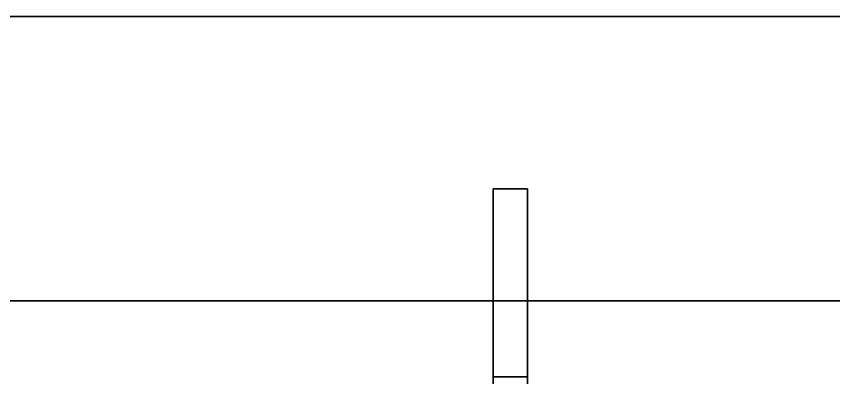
# Model space of a CAD drawing. Extents: x 0 to 2775, y -2341 to 0.
# Drawn here: x 448.7 to 879.4, y -190.5 to 0 of the extents above; entities that cross this region are included whole.
import ezdxf

# ---------------------------------------------------------------- set-up
doc = ezdxf.new("R2010")
doc.units = 0
for name, color, linetype in [('LAYER0', 7, 'CONTINUOUS'), ('LAYER1', 7, 'CONTINUOUS'), ('LAYER378', 7, 'CONTINUOUS'), ('LAYER4', 7, 'CONTINUOUS')]:
    doc.layers.add(name, color=color, linetype=linetype)

msp = doc.modelspace()

# ---------------------------------------------------------------- linework, layer by layer
at = {"layer": 'LAYER0', "invisible_edges": 1}
for points in [[(2775, 0), (18, -2341), (18, 0), (2775, 0)], [(18, -2341), (2775, 0), (2775, -2341), (18, -2341)], [(18, 0, 5), (2775, 0), (18, 0), (18, 0, 5)], [(2775, 0), (18, 0, 5), (2775, 0, 5), (2775, 0)], [(2775, -2341, 5), (18, 0, 5), (18, -2341, 5), (2775, -2341, 5)], [(18, 0, 5), (2775, -2341, 5), (2775, 0, 5), (18, 0, 5)]]:
    msp.add_3dface(points, dxfattribs=at)
at = {"layer": 'LAYER1'}
for points, invisible_edges in [([(168, -150, 5), (18, 0, 5), (2775, 0, 5), (168, -150, 5)], 5), ([(2775, 0, 2664), (2021, 0, 2236), (18, 0, 2664), (2775, 0, 2664)], 3), ([(796, 0, 2236), (18, 0, 2664), (2021, 0, 2236), (796, 0, 2236)], 3), ([(796, 0, 1106), (18, 0, 2664), (796, 0, 2236), (796, 0, 1106)], 3), ([(796, 0, 1106), (18, 0, 5), (18, 0, 2664), (796, 0, 1106)], 5), ([(18, 0, 5), (796, 0, 1106), (2775, 0, 5), (18, 0, 5)], 3), ([(18, 0, 2664), (168, -150, 2664), (2775, 0, 2664), (18, 0, 2664)], 3), ([(168, -150, 5), (2775, 0, 5), (2625, -150, 5), (168, -150, 5)], 3), ([(2775, 0, 2664), (168, -150, 2664), (2625, -150, 2664), (2775, 0, 2664)], 5), ([(2021, 0, 1106), (2775, 0, 5), (796, 0, 1106), (2021, 0, 1106)], 3), ([(168, -150, 2664), (796, -150, 2236), (2625, -150, 2664), (168, -150, 2664)], 3), ([(168, -150, 2664), (796, -150, 1106), (796, -150, 2236), (168, -150, 2664)], 5), ([(1478.01, -150, 265), (168, -150, 5), (1538.01, -150, 265), (1478.01, -150, 265)], 3), ([(796, -150, 1106), (168, -150, 5), (1478.01, -150, 265), (796, -150, 1106)], 7), ([(168, -150, 5), (796, -150, 1106), (168, -150, 2664), (168, -150, 5)], 3), ([(2625, -150, 5), (1538.01, -150, 265), (168, -150, 5), (2625, -150, 5)], 3), ([(796, -150, 1106), (1478.01, -150, 345), (2021, -150, 1106), (796, -150, 1106)], 3), ([(796, -150, 1106), (1478.01, -150, 265), (1478.01, -150, 345), (796, -150, 1106)], 5), ([(2021, -150, 2236), (2625, -150, 2664), (796, -150, 2236), (2021, -150, 2236)], 3)]:
    msp.add_3dface(points, dxfattribs=dict(at, invisible_edges=invisible_edges))
at = {"layer": 'LAYER378', "invisible_edges": 1}
for points in [[(700, -91, 2685), (700, -2191, 2465), (700, -2191, 2685), (700, -91, 2685)], [(700, -2191, 2465), (700, -91, 2685), (700, -91, 2465), (700, -2191, 2465)], [(718, -91, 2465), (700, -2191, 2465), (700, -91, 2465), (718, -91, 2465)], [(700, -2191, 2465), (718, -91, 2465), (718, -2191, 2465), (700, -2191, 2465)], [(700, -91, 2685), (718, -91, 2465), (700, -91, 2465), (700, -91, 2685)], [(718, -91, 2465), (700, -91, 2685), (718, -91, 2685), (718, -91, 2465)], [(718, -2191, 2685), (700, -91, 2685), (700, -2191, 2685), (718, -2191, 2685)], [(700, -91, 2685), (718, -2191, 2685), (718, -91, 2685), (700, -91, 2685)], [(718, -91, 2465), (718, -2191, 2685), (718, -2191, 2465), (718, -91, 2465)], [(718, -2191, 2685), (718, -91, 2465), (718, -91, 2685), (718, -2191, 2685)]]:
    msp.add_3dface(points, dxfattribs=at)
at = {"layer": 'LAYER4', "invisible_edges": 1}
for points in [[(700, -150, 2465), (700, -190, 5), (700, -190, 2465), (700, -150, 2465)], [(700, -190, 5), (700, -150, 2465), (700, -150, 5), (700, -190, 5)], [(718, -150, 5), (700, -190, 5), (700, -150, 5), (718, -150, 5)], [(700, -190, 5), (718, -150, 5), (718, -190, 5), (700, -190, 5)], [(700, -150, 2465), (718, -150, 5), (700, -150, 5), (700, -150, 2465)], [(718, -150, 5), (700, -150, 2465), (718, -150, 2465), (718, -150, 5)], [(718, -190, 2465), (700, -150, 2465), (700, -190, 2465), (718, -190, 2465)], [(700, -150, 2465), (718, -190, 2465), (718, -150, 2465), (700, -150, 2465)], [(718, -150, 5), (718, -190, 2465), (718, -190, 5), (718, -150, 5)], [(718, -190, 2465), (718, -150, 5), (718, -150, 2465), (718, -190, 2465)], [(718, -190, 2465), (700, -190, 5), (718, -190, 5), (718, -190, 2465)], [(700, -190, 5), (718, -190, 2465), (700, -190, 2465), (700, -190, 5)]]:
    msp.add_3dface(points, dxfattribs=at)

doc.saveas('drawing.dxf')
